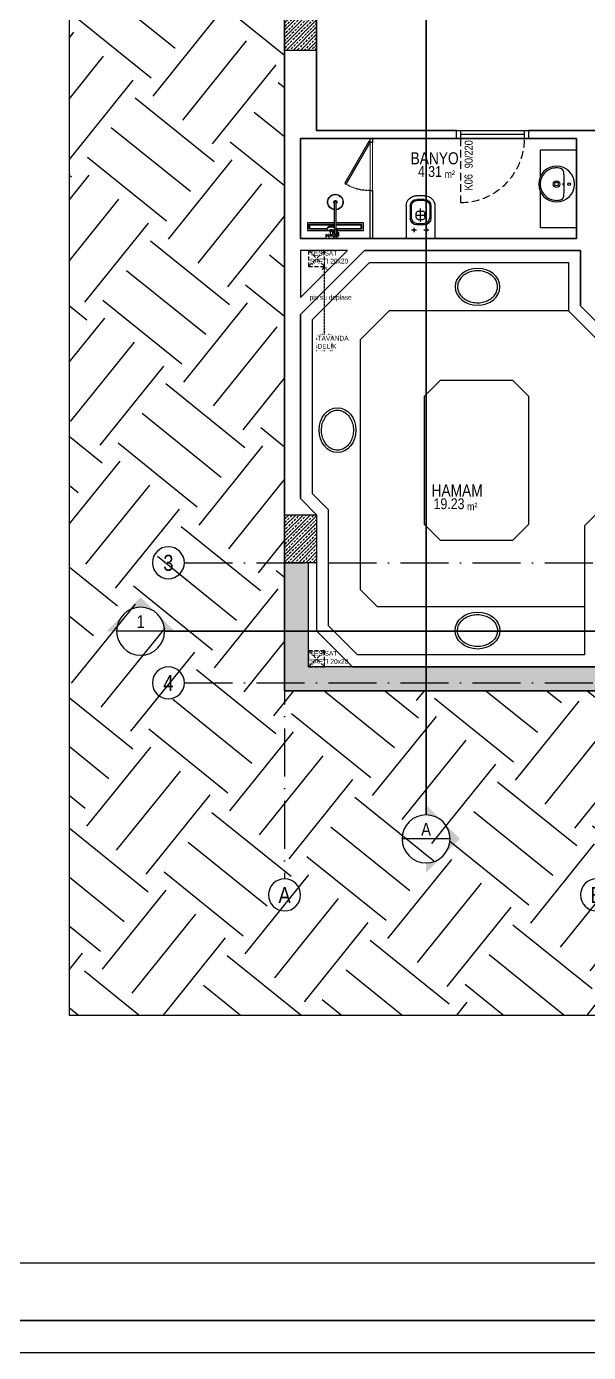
# Model space of a CAD drawing. Header units: millimetres. Extents: x 82776 to 137242, y 11666 to 27998.
# Drawn here: x 94552 to 95255, y 24998 to 26654 of the extents above; entities that cross this region are included whole.
import ezdxf
from ezdxf.enums import TextEntityAlignment as Align

# ---------------------------------------------------------------- set-up
doc = ezdxf.new("R2010")
doc.units = ezdxf.units.MM
for name, pattern in [('( Hidden )', [0.375, 0.25, -0.125]), ('ACAD_ISO07W100', [3, 0, -3]), ('ACAD_ISO10W100', [18, 12, -3, 0, -3]), ('DASHED', [15, 10, -5]), ('GC5102G0200$0$HIDDEN', [9.525, 6.35, -3.175])]:
    doc.linetypes.add(name, pattern=pattern)
doc.layers.add('0_IFC_Area', color=100, linetype='Continuous', plot=False)
for name, color, linetype in [('0_IFC_Door_Text', 11, 'Continuous'), ('0_IFC_Grid', 14, 'ACAD_ISO10W100'), ('0_IFC_Grid_Text_100', 14, 'Continuous'), ('0_IFC_Hatch', 250, 'Continuous'), ('0_IFC_Hatch_Structure', 251, 'Continuous'), ('0_IFC_Legend_Viewport', 7, 'Continuous'), ('0_IFC_Notation_Section_50', 10, 'Continuous'), ('0_IFC_Room_Text(No)_50', 12, 'Continuous'), ('0_IFC_Text_Explanation_100', 231, 'Continuous'), ('0_IFC_Text_Explanation_50', 231, 'Continuous'), ('1_IFC_Concrete_Section', 50, 'Continuous'), ('1_IFC_Door', 83, 'Continuous'), ('2_IFC_Wall', 130, 'Continuous'), ('5_IFC_Mechanical_Shaft', 132, 'Continuous'), ('5_IFC_Mechanical_Shaft_Above', 235, 'Continuous'), ('6_IFC_Furniture', 35, 'Continuous'), ('6_IFC_Furniture_WC', 64, 'Continuous'), ('6_IFC_Furniture_Wetspace', 64, 'Continuous')]:
    doc.layers.add(name, color=color, linetype=linetype)
doc.styles.add('IFC_TEXT', font='ARIALN.TTF')
pattern_1 = [(225, (-105891.8525, -41506.1965), (4.49012806, -4.49012806), []), (225, (-105896.3426, -41506.1965), (4.49012806, -4.49012806), [3.175, -1.5875])]

# ---------------------------------------------------------------- blocks, each defined once
blk = doc.blocks.new('*U1597')
blk.add_lwpolyline([(-4069.2, 0), (-1182.8, 0), (-1182.8, 71.5), (-4069.2, 71.5)], close=True)
at = {"layer": '0_IFC_Legend_Viewport', "transparency": 33554687}
blk.add_lwpolyline([(-4069.2, 2920), (0, 2920), (0, 0), (-4069.2, 0)], close=True, dxfattribs=at)
at = {"style": 'IFC_TEXT'}
for tag, p in [('PAFTA', (-2861.6, 17.9)), ('KOT', (-1159.1, 18)), ('OLCEK', (-110.4, 17.9))]:
    blk.add_attdef(tag, p, '', height=35, dxfattribs=at)
blk = doc.blocks.new('A NK ST')
at = {"layer": '0_IFC_Hatch_Structure', "transparency": 33554687}
h = blk.add_hatch(dxfattribs=at)
h.set_pattern_fill('ANSI33', color=256, angle=180)
h.set_pattern_definition(pattern_1)
h.paths.add_polyline_path([(0, 0), (40, 0), (40, -60), (0, -60)])
h = blk.add_hatch(dxfattribs=at)
h.set_pattern_fill('ANSI33', color=256, angle=180)
h.set_pattern_definition(pattern_1)
h.paths.add_polyline_path([(0, -640), (40, -640), (40, -700), (0, -700)])
at = {"layer": '1_IFC_Concrete_Section'}
for points in [[(0, 0), (40, 0), (40, -60), (0, -60)], [(0, -640), (40, -640), (40, -700), (0, -700)]]:
    blk.add_lwpolyline(points, close=True, dxfattribs=at)
blk = doc.blocks.new('A B1 ST')
at = {"layer": '0_IFC_Hatch_Structure', "transparency": 33554687}
h = blk.add_hatch(dxfattribs=at)
h.set_pattern_fill('ANSI33', color=256, angle=180)
h.set_pattern_definition([(225, (-95132.064, -27462.745), (4.49012806, -4.49012806), []), (225, (-95136.554, -27462.745), (4.49012806, -4.49012806), [3.175, -1.5875])])
h.paths.add_polyline_path([(0, -860), (1734.8, -860), (1734.8, -830), (30, -830), (30, -700), (0, -700)])
at = {"layer": '1_IFC_Concrete_Section'}
blk.add_lwpolyline([(0, -860), (1734.8, -860), (1734.8, -830), (30, -830), (30, -700), (0, -700)], close=True, dxfattribs=at)
blk.add_blockref('A NK ST', (0, 0))
blk = doc.blocks.new('A$C6efea695')
at = {"layer": '6_IFC_Furniture_WC'}
blk.add_ellipse((9.6, 21), major_axis=(-28, 0), ratio=0.821437, dxfattribs=at)
blk.add_open_spline([(-15.4, 21), (-15.4, 19.7), (-15.3, 18.4), (-14.5, 15.3), (-13.7, 13.5), (-11.5, 10.1), (-10.1, 8.5), (-6.7, 5.7), (-4.7, 4.5), (-0.5, 2.6), (1.9, 1.9), (6.7, 1), (9.2, 0.9), (14.1, 1.2), (16.5, 1.7), (21.1, 3.2), (23.2, 4.2), (27, 6.6), (28.7, 8), (31.5, 11.2), (32.5, 12.9), (34, 16.5), (34.4, 18.4), (34.6, 22.1), (34.4, 24), (33.2, 27.6), (32.3, 29.4), (29.9, 32.7), (28.4, 34.3), (24.9, 36.9), (22.8, 38), (18.4, 39.8), (16.1, 40.4), (11.2, 41.1), (8.7, 41.1), (3.8, 40.6), (1.4, 40), (-3.1, 38.4), (-5.1, 37.3), (-8.8, 34.7), (-10.4, 33.2), (-12.9, 30), (-13.9, 28.2), (-15.1, 24.6), (-15.4, 22.8), (-15.4, 21)], degree=3, knots=[0, 0, 0, 0, 0.202663, 0.202663, 0.492625, 0.492625, 0.782587, 0.782587, 1.072548, 1.072548, 1.36251, 1.36251, 1.652472, 1.652472, 1.942433, 1.942433, 2.232395, 2.232395, 2.522357, 2.522357, 2.812318, 2.812318, 3.10228, 3.10228, 3.392242, 3.392242, 3.682203, 3.682203, 3.972165, 3.972165, 4.262127, 4.262127, 4.552088, 4.552088, 4.84205, 4.84205, 5.132012, 5.132012, 5.421973, 5.421973, 5.711935, 5.711935, 6.001897, 6.001897, 6.283185, 6.283185, 6.283185, 6.283185], dxfattribs=at)
blk = doc.blocks.new('*U92')
blk.add_wipeout([(-42.8, 0), (-42.8, -45), (54.7, -45), (54.7, 0)]).dxf.layer = '6_IFC_Furniture_WC'
at = {"layer": '6_IFC_Furniture_WC'}
blk.add_lwpolyline([(-42.8, 0), (54.7, 0), (54.7, -45), (-42.8, -45)], close=True, dxfattribs=at)
blk.add_wipeout([(22.4, -24.9), (21.9, -29.3), (20.6, -33.5), (18.6, -37.4), (15.8, -40.8), (12.4, -43.6), (8.5, -45.6), (4.3, -46.9), (-0.1, -47.4), (-4.4, -46.9), (-8.6, -45.7), (-12.5, -43.6), (-15.9, -40.8), (-18.7, -37.4), (-20.8, -33.5), (-22, -29.3), (-22.5, -24.9), (-22, -20.6), (-20.8, -16.4), (-18.7, -12.5), (-15.9, -9.1), (-12.5, -6.3), (-8.6, -4.2), (-4.4, -3), (-0.1, -2.5), (4.3, -3), (8.5, -4.2), (12.4, -6.3), (15.8, -9.1), (18.6, -12.5), (20.6, -16.4), (21.9, -20.6)])
at = {"layer": '6_IFC_Furniture_WC', "transparency": 33554687}
for centre, radius in [((0, -9.1), 1.75), ((0, -25), 4.09), ((0, -25), 2.25)]:
    blk.add_circle(centre, radius, dxfattribs=at)
for centre, radius, start, end in [((-0.1, -24.9), 22.4, 270.1581, 269.7844), ((-13.5, -23.1), 7.33, 90.3663, 118.8117), ((2, -572.4), 556.9, 90.2048, 91.5951), ((-2, -572.4), 556.9, 88.4049, 89.7952), ((13.5, -23.1), 7.33, 61.1883, 89.6337), ((0, -25), 20.3, 169.739, 180.2052), ((0.1, -25), 20.4, 180.1324, 197.4867), ((-11.4, -22.6), 8.67, 154.5114, 172.0909), ((-0.1, -25.1), 20.2, 197.4163, 229.8264), ((-14.2, -21.7), 5.74, 118.7614, 150.625), ((0.1, -25.1), 20.2, 310.1736, 342.5837), ((14.2, -21.7), 5.74, 29.375, 61.2386), ((11.4, -22.6), 8.67, 7.9091, 25.4886), ((-0.1, -25), 20.4, 342.5133, 359.8676), ((0, -25), 20.3, 359.7948, 10.261), ((0, -25), 20.3, 229.7464, 252.6938), ((0, -25.1), 20.3, 252.6529, 269.9724), ((0, -25.1), 20.3, 270.0276, 287.3471), ((0, -25), 20.3, 287.3062, 310.2536)]:
    blk.add_arc(centre, radius, start, end, dxfattribs=at)
blk.add_ellipse((0, -16.4), major_axis=(-1.19, 0), ratio=0.133501, dxfattribs=at)
blk = doc.blocks.new('IFC_KLOZET')
blk.add_wipeout([(-18, 0), (18, 0), (18, -40.4), (18, -40.4), (18, -41.3), (17.9, -41.8), (17.6, -43.5), (16.5, -46.3), (15.2, -48.4), (14.5, -49.2), (14.2, -49.5), (12.9, -50.6), (12.2, -51.2), (11.5, -51.6), (10, -52.3), (8.7, -52.8), (7.6, -53.1), (6.8, -53.2), (6.2, -53.3), (5.3, -53.3), (-5, -53.4), (-6.5, -53.3), (-7.8, -53), (-9.5, -52.5), (-10, -52.3), (-11, -51.9), (-12, -51.3), (-13.4, -50.2), (-13.7, -50), (-14.2, -49.5), (-15.1, -48.5), (-16, -47.2), (-17, -45), (-17.5, -43.7), (-17.8, -42.5), (-17.9, -41.3), (-18, -40.4)]).dxf.layer = '6_IFC_Furniture_WC'
at = {"layer": '6_IFC_Furniture_WC'}
for p, q in [((-18, -40.4), (-18, 0)), ((18, -40.4), (18, 0)), ((-5, -10.4), (-11.4, -10.4)), ((-7.8, -7.8), (-7.8, -13.5)), ((10.5, -10.4), (4.1, -10.4)), ((7.8, -7.8), (7.8, -13.5)), ((-13, -40.4), (-13, -25.4)), ((-11.6, -40.4), (-11.6, -26.8)), ((5.5, -28.9), (-6.1, -28.9)), ((-5.4, -26.5), (-5.4, -31.3)), ((4.5, -16.9), (-4.5, -16.9)), ((3.3, -18.5), (-3.3, -18.5)), ((2.4, -23.5), (-2.4, -23.5)), ((0, -20.9), (0, -37.3)), ((5.4, -26.5), (5.4, -31.3)), ((11.6, -40.4), (11.6, -26.8)), ((13, -40.4), (13, -25.4)), ((4.5, -47.5), (-4.5, -47.5)), ((4.5, -48.9), (-4.5, -48.9)), ((-2.4, -34.3), (2.4, -34.3)), ((5, -53.4), (-5, -53.4))]:
    blk.add_line(p, q, dxfattribs=at)
blk.add_lwpolyline([(18, 0), (-18, 0)], dxfattribs=at)
for centre in [(-7.8, -10.4), (7.8, -10.4)]:
    blk.add_circle(centre, 0.75, dxfattribs=at)
for centre, radius, start, end in [((-7.8, -10.4), 0.75, 90, 270), ((-7.8, -10.4), 0.75, 270, 90), ((7.8, -10.4), 0.75, 90, 270), ((7.8, -10.4), 0.75, 270, 90), ((-4.5, -25.4), 8.5, 90, 180), ((-3.3, -26.8), 8.3, 90, 180), ((-2.4, -26.5), 3, 90, 180), ((-2.4, -31.3), 3, 180, 270), ((2.4, -26.5), 3, 0, 90), ((2.4, -31.3), 3, 270, 0), ((3.3, -26.8), 8.3, 0, 90), ((4.5, -25.4), 8.5, 0, 90), ((-5, -40.4), 13, 180, 270), ((-4.5, -40.4), 8.5, 180, 270), ((-4.5, -40.4), 7.1, 180, 270), ((4.5, -40.4), 8.5, 270, 0), ((4.5, -40.4), 7.1, 270, 0), ((5, -40.4), 13, 270, 0)]:
    blk.add_arc(centre, radius, start, end, dxfattribs=at)
blk = doc.blocks.new('IFC_LINEER SUZGEC')
blk.add_wipeout([(-9.5, 35), (-9.5, -35), (0, -35), (0, 35)]).dxf.layer = '6_IFC_Furniture'
at = {"layer": '6_IFC_Furniture_WC'}
for p, q in [((-7.5, -32.5), (-7.5, 32.5)), ((-7, 32.9), (-2.5, 32.9)), ((-6.9, -31.9), (-6.9, 31.8)), ((-6.4, 32.3), (-3.2, 32.3)), ((-2.7, 31.8), (-2.7, -31.9)), ((-2, 32.5), (-2, -32.5)), ((-2.5, -33), (-7, -33)), ((-3.2, -32.3), (-6.4, -32.3))]:
    blk.add_line(p, q, dxfattribs=at)
blk.add_lwpolyline([(-9.5, -35), (-9.5, 35), (0, 35), (0, -35)], close=True, dxfattribs=at)
for centre, start, end in [((-7, 32.4), 90, 180), ((-6.4, 31.8), 90, 180), ((-3.2, 31.8), 0, 90), ((-2.5, 32.4), 0, 90), ((-7, -32.5), 180, 270), ((-6.4, -31.8), 180, 270), ((-3.2, -31.8), 270, 0), ((-2.5, -32.5), 270, 0)]:
    blk.add_arc(centre, 0.5, start, end, dxfattribs=at)
blk = doc.blocks.new('A$C0D101AED')
blk.add_wipeout([(0, 0), (0, 39), (43, 39), (45, 37), (47, 35), (48, 33), (50, 31), (50, 31), (50, 31), (50, 29), (50, 28), (49, 28), (46, 28), (44, 28), (42, 29), (40, 30), (38, 31), (36, 31), (33, 31), (32, 30), (30, 30), (29, 28), (27, 27), (26, 25), (25, 23), (25, 21), (24, 19), (25, 18), (25, 16), (26, 15), (26, 13), (26, 13), (28, 11), (28, 11), (30, 10), (31, 9), (32, 9), (35, 8), (37, 8), (39, 8), (40, 9), (40, 9), (42, 10), (43, 11), (45, 11), (48, 11), (49, 11), (50, 11), (50, 11), (50, 10), (50, 9), (50, 8), (50, 8), (49, 7), (43, 0), (43, 0), (42, 0)]).dxf.layer = '6_IFC_Furniture_WC'
blk.add_wipeout([(0, 99), (0, 140), (35, 140), (35, 164), (75, 164), (75, 140), (112, 140), (112, 130), (359, 130), (361, 145), (366, 157), (370, 166), (378, 178), (384, 186), (395, 196), (403, 202), (415, 208), (422, 211), (431, 214), (431, 214), (442, 216), (452, 217), (463, 217), (473, 215), (482, 213), (488, 212), (494, 209), (502, 205), (508, 202), (516, 196), (521, 191), (525, 188), (529, 183), (533, 179), (537, 173), (541, 167), (543, 162), (547, 153), (550, 145), (551, 138), (552, 131), (553, 122), (553, 116), (552, 107), (550, 95), (547, 86), (544, 78), (539, 69), (533, 61), (528, 54), (522, 48), (515, 42), (507, 36), (497, 31), (489, 28), (478, 25), (467, 23), (455, 22), (444, 23), (436, 24), (430, 25), (420, 29), (416, 30), (410, 33), (403, 37), (398, 40), (392, 46), (387, 50), (381, 57), (376, 63), (372, 69), (369, 74), (365, 84), (362, 92), (359, 105), (359, 109), (146, 109), (147, 107), (150, 101), (152, 94), (153, 92), (154, 88), (156, 82), (156, 77), (156, 69), (156, 61), (155, 56), (153, 50), (152, 46), (150, 40), (149, 37), (147, 33), (145, 29), (143, 26), (141, 25), (139, 23), (135, 20), (132, 19), (130, 18), (129, 18), (127, 17), (125, 16), (123, 16), (121, 15), (117, 15), (112, 16), (109, 19), (105, 23), (101, 28), (98, 34), (98, 36), (96, 40), (96, 42), (94, 45), (92, 49), (91, 50), (89, 53), (87, 55), (84, 56), (81, 57), (81, 57), (75, 57), (75, 54), (63, 54), (63, 57), (61, 57), (58, 57), (56, 57), (54, 58), (53, 58), (52, 58), (49, 59), (47, 59), (47, 54), (35, 54), (35, 99)]).dxf.layer = '6_IFC_Furniture_WC'
at = {"layer": '6_IFC_Furniture_WC', "linetype": 'Continuous'}
for p, q in [((0, 99), (0, 140)), ((0, 140), (35, 140)), ((0, 99), (35, 99)), ((0, 0), (0, 39)), ((43, 39), (0, 39)), ((5, 99), (5, 140)), ((20, 140), (20, 99)), ((42, 129), (20, 129)), ((42, 109), (20, 109)), ((35, 129), (35, 164)), ((35, 164), (75, 164)), ((35, 54), (35, 109)), ((47, 54), (35, 54)), ((50, 31), (43, 39)), ((43, 28), (44, 28)), ((43, 28), (43, 28)), ((43, 11), (43, 11)), ((43, 0), (50, 8)), ((47, 78), (44, 73)), ((44, 66), (47, 61)), ((44, 28), (44, 28)), ((44, 28), (49, 28)), ((44, 11), (49, 11)), ((47, 54), (47, 60)), ((50, 31), (50, 29)), ((50, 10), (50, 8)), ((54, 81), (53, 81)), ((53, 58), (54, 58)), ((55, 130), (455, 130)), ((55, 109), (455, 109)), ((63, 57), (63, 54)), ((75, 54), (63, 54)), ((75, 130), (75, 164)), ((85, 140), (75, 140)), ((75, 82), (75, 109)), ((85, 99), (75, 99)), ((75, 54), (75, 57)), ((81, 82), (81, 82)), ((85, 140), (85, 130)), ((87, 137), (85, 137)), ((85, 109), (85, 99)), ((87, 102), (85, 102)), ((86, 55), (86, 55)), ((86, 55), (87, 55)), ((87, 130), (87, 140)), ((112, 140), (87, 140)), ((87, 99), (87, 109)), ((97, 99), (87, 99)), ((88, 85), (87, 85)), ((87, 85), (87, 85)), ((87, 55), (87, 55)), ((87, 55), (87, 54)), ((87, 54), (87, 54)), ((87, 54), (87, 54)), ((87, 54), (87, 54)), ((87, 54), (87, 54)), ((87, 54), (87, 54)), ((87, 54), (88, 54)), ((89, 86), (88, 86)), ((88, 86), (88, 86)), ((88, 86), (88, 86)), ((88, 86), (88, 86)), ((88, 86), (88, 85)), ((88, 85), (88, 85)), ((88, 85), (88, 85)), ((88, 85), (88, 85)), ((88, 85), (88, 85)), ((88, 54), (88, 54)), ((88, 54), (88, 54)), ((88, 54), (88, 54)), ((88, 54), (88, 54)), ((88, 54), (88, 53)), ((88, 53), (88, 53)), ((88, 53), (88, 53)), ((88, 53), (88, 53)), ((88, 53), (88, 53)), ((90, 87), (89, 87)), ((89, 87), (89, 87)), ((89, 87), (89, 87)), ((89, 87), (89, 87)), ((89, 87), (89, 86)), ((89, 86), (89, 86)), ((89, 86), (89, 86)), ((89, 86), (89, 86)), ((89, 86), (89, 86)), ((88, 53), (89, 53)), ((89, 53), (89, 53)), ((89, 53), (89, 53)), ((89, 53), (89, 53)), ((89, 53), (89, 53)), ((89, 53), (89, 53)), ((89, 53), (89, 52)), ((89, 52), (89, 52)), ((89, 52), (90, 52)), ((89, 52), (89, 52)), ((91, 88), (90, 88)), ((90, 88), (90, 88)), ((90, 88), (90, 88)), ((90, 88), (90, 88)), ((90, 88), (90, 88)), ((90, 88), (90, 88)), ((90, 88), (90, 87)), ((90, 87), (90, 87)), ((90, 87), (90, 87)), ((90, 87), (90, 87)), ((90, 52), (90, 52)), ((90, 52), (90, 52)), ((90, 52), (90, 52)), ((90, 52), (90, 52)), ((90, 52), (90, 51)), ((90, 51), (90, 51)), ((90, 51), (90, 51)), ((90, 51), (90, 51)), ((90, 51), (90, 51)), ((90, 51), (90, 51)), ((90, 51), (91, 51)), ((92, 90), (91, 89)), ((91, 89), (91, 89)), ((91, 89), (91, 89)), ((91, 89), (91, 89)), ((91, 89), (91, 89)), ((91, 89), (91, 89)), ((91, 89), (91, 88)), ((91, 88), (91, 88)), ((91, 88), (91, 88)), ((91, 51), (91, 51)), ((91, 51), (91, 51)), ((91, 51), (91, 50)), ((91, 50), (91, 50)), ((91, 50), (91, 50)), ((91, 50), (91, 50)), ((91, 50), (91, 50)), ((91, 50), (91, 50)), ((91, 50), (92, 49)), ((93, 91), (92, 91)), ((92, 91), (92, 91)), ((92, 91), (92, 90)), ((92, 90), (92, 90)), ((92, 90), (92, 90)), ((92, 90), (92, 90)), ((92, 90), (92, 90)), ((92, 90), (92, 90)), ((92, 49), (92, 49)), ((92, 49), (92, 49)), ((92, 49), (92, 49)), ((92, 49), (92, 49)), ((92, 49), (92, 49)), ((92, 49), (92, 49)), ((92, 49), (92, 48)), ((92, 48), (92, 48)), ((92, 48), (93, 48)), ((94, 93), (93, 92)), ((93, 92), (93, 92)), ((93, 92), (93, 92)), ((93, 92), (93, 92)), ((93, 92), (93, 92)), ((93, 92), (93, 91)), ((93, 91), (93, 91)), ((93, 91), (93, 91)), ((93, 91), (93, 91)), ((93, 48), (93, 48)), ((93, 48), (93, 48)), ((93, 48), (93, 48)), ((93, 48), (93, 47)), ((93, 47), (93, 47)), ((93, 47), (93, 47)), ((93, 47), (93, 47)), ((93, 47), (93, 47)), ((93, 47), (94, 47)), ((95, 94), (94, 94)), ((94, 94), (94, 94)), ((94, 94), (94, 94)), ((94, 94), (94, 93)), ((94, 93), (94, 93)), ((94, 93), (94, 93)), ((94, 93), (94, 93)), ((94, 93), (94, 93)), ((94, 93), (94, 93)), ((94, 47), (94, 46)), ((94, 46), (94, 46)), ((94, 46), (94, 46)), ((94, 46), (94, 46)), ((94, 46), (94, 46)), ((94, 46), (94, 45)), ((94, 45), (94, 45)), ((94, 45), (94, 45)), ((94, 45), (94, 45)), ((94, 45), (95, 45)), ((96, 96), (95, 96)), ((95, 96), (95, 96)), ((95, 96), (95, 96)), ((95, 96), (95, 96)), ((95, 96), (95, 95)), ((95, 95), (95, 95)), ((95, 95), (95, 95)), ((95, 95), (95, 95)), ((95, 95), (95, 95)), ((95, 95), (95, 94)), ((95, 45), (95, 45)), ((95, 45), (95, 44)), ((95, 44), (95, 44)), ((95, 44), (95, 44)), ((95, 44), (95, 44)), ((95, 44), (95, 44)), ((95, 44), (95, 43)), ((95, 43), (95, 43)), ((95, 43), (95, 43)), ((95, 43), (95, 43)), ((95, 43), (95, 43)), ((95, 43), (96, 43)), ((98, 105), (96, 98)), ((96, 98), (96, 98)), ((96, 98), (96, 97)), ((96, 97), (96, 97)), ((96, 97), (96, 97)), ((96, 97), (96, 97)), ((96, 97), (96, 97)), ((96, 97), (96, 96)), ((96, 96), (96, 96)), ((96, 96), (96, 96)), ((96, 43), (96, 43)), ((96, 43), (96, 42)), ((96, 42), (96, 42)), ((96, 42), (96, 42)), ((96, 42), (96, 42)), ((96, 42), (96, 42)), ((96, 42), (96, 42)), ((96, 42), (96, 42)), ((96, 42), (96, 42)), ((96, 42), (96, 41)), ((96, 41), (96, 40)), ((96, 41), (96, 41)), ((101, 109), (98, 105)), ((112, 140), (112, 130)), ((116, 109), (116, 130)), ((134, 20), (124, 16)), ((134, 20), (135, 20)), ((142, 26), (145, 31)), ((145, 108), (145, 109)), ((148, 103), (145, 108)), ((149, 37), (147, 32)), ((150, 96), (148, 103)), ((151, 96), (149, 102)), ((151, 43), (149, 37)), ((152, 89), (150, 96)), ((153, 90), (151, 96)), ((153, 49), (151, 43)), ((153, 92), (152, 94)), ((152, 46), (153, 47)), ((153, 92), (153, 92)), ((153, 92), (153, 92)), ((153, 92), (153, 92)), ((153, 92), (153, 92)), ((153, 91), (153, 92)), ((153, 91), (153, 92)), ((153, 92), (153, 92)), ((153, 92), (153, 92)), ((153, 92), (153, 92)), ((153, 92), (153, 92)), ((153, 90), (153, 91)), ((153, 91), (153, 91)), ((153, 91), (153, 91)), ((153, 91), (154, 90)), ((155, 85), (153, 90)), ((154, 83), (153, 90)), ((154, 90), (153, 90)), ((153, 58), (154, 66)), ((154, 56), (153, 49)), ((154, 49), (153, 48)), ((153, 48), (153, 49)), ((154, 49), (153, 49)), ((153, 47), (153, 48)), ((153, 47), (153, 48)), ((153, 48), (153, 48)), ((153, 47), (153, 47)), ((153, 47), (153, 47)), ((153, 47), (153, 47)), ((153, 47), (153, 47)), ((153, 47), (153, 47)), ((153, 47), (153, 47)), ((153, 47), (153, 47)), ((154, 88), (154, 89)), ((154, 89), (154, 89)), ((154, 89), (154, 89)), ((154, 88), (154, 88)), ((155, 77), (154, 83)), ((154, 66), (154, 73)), ((155, 62), (154, 56)), ((154, 51), (154, 51)), ((154, 51), (154, 51)), ((154, 50), (154, 51)), ((154, 50), (154, 50)), ((154, 50), (154, 50)), ((154, 50), (154, 50)), ((155, 82), (155, 85)), ((155, 82), (155, 84)), ((155, 82), (155, 81)), ((155, 81), (155, 82)), ((155, 82), (155, 82)), ((155, 82), (155, 82)), ((155, 81), (155, 81)), ((155, 80), (155, 81)), ((155, 81), (155, 81)), ((155, 81), (155, 81)), ((155, 81), (155, 81)), ((155, 81), (155, 80)), ((155, 81), (155, 81)), ((155, 81), (155, 81)), ((155, 80), (155, 80)), ((155, 80), (155, 80)), ((155, 80), (155, 80)), ((156, 77), (155, 80)), ((155, 80), (155, 80)), ((155, 80), (155, 80)), ((155, 80), (155, 80)), ((156, 80), (155, 80)), ((155, 80), (155, 80)), ((155, 79), (156, 79)), ((156, 78), (155, 78)), ((155, 69), (155, 77)), ((155, 69), (155, 62)), ((155, 69), (156, 69)), ((156, 61), (155, 61)), ((155, 60), (156, 60)), ((155, 59), (155, 59)), ((155, 59), (155, 58)), ((155, 59), (155, 59)), ((155, 58), (155, 59)), ((155, 59), (155, 59)), ((155, 59), (155, 59)), ((156, 59), (155, 59)), ((155, 57), (155, 58)), ((155, 58), (155, 58)), ((155, 58), (155, 58)), ((155, 58), (155, 58)), ((155, 58), (155, 58)), ((155, 58), (155, 58)), ((155, 58), (155, 58)), ((155, 58), (155, 58)), ((155, 57), (155, 57)), ((155, 57), (155, 57)), ((156, 79), (156, 80)), ((156, 80), (155, 80)), ((156, 79), (156, 79)), ((156, 70), (156, 77)), ((156, 70), (156, 70)), ((156, 69), (156, 69)), ((156, 69), (156, 70)), ((156, 70), (156, 70)), ((156, 69), (156, 70)), ((156, 70), (156, 69)), ((156, 69), (156, 69)), ((156, 70), (156, 70)), ((156, 70), (156, 69)), ((156, 70), (156, 70)), ((156, 70), (156, 70)), ((156, 70), (156, 70)), ((156, 70), (156, 70)), ((156, 69), (156, 69)), ((156, 69), (156, 69)), ((156, 69), (156, 69)), ((156, 69), (156, 69)), ((156, 69), (156, 69)), ((156, 69), (156, 69)), ((156, 69), (156, 69)), ((156, 69), (156, 69)), ((156, 60), (156, 60)), ((156, 60), (156, 60)), ((156, 60), (156, 60)), ((156, 59), (155, 59)), ((43, 0), (0, 0))]:
    blk.add_line(p, q, dxfattribs=at)
for points in [[(43, 28), (43, 28), (44, 28), (44, 28)], [(44, 11), (44, 11), (43, 11), (43, 11)], [(81, 82), (79, 82), (77, 82), (75, 82), (74, 82), (72, 82), (70, 82), (69, 82), (67, 82), (66, 82), (65, 82), (63, 82), (62, 82), (61, 82), (60, 82), (59, 82), (58, 82), (57, 82), (56, 82), (55, 81), (54, 81), (53, 81), (51, 80), (50, 80), (49, 79), (47, 77), (46, 75), (45, 73), (44, 71), (44, 69)], [(44, 69), (44, 68), (45, 66), (46, 64), (47, 62), (49, 60), (50, 59), (51, 59), (53, 58), (54, 58), (55, 58), (56, 57), (57, 57), (58, 57), (59, 57), (60, 57), (61, 57), (62, 57), (63, 57), (65, 57), (66, 57), (67, 57), (69, 57), (70, 57), (72, 57), (74, 57), (75, 57), (77, 57), (79, 57), (81, 57)], [(85, 78), (84, 78), (83, 78), (82, 78), (81, 78), (81, 79), (80, 79), (80, 79), (80, 79), (79, 80), (79, 80), (79, 80), (79, 80), (79, 80), (79, 80), (79, 81), (79, 81), (79, 81), (79, 81), (79, 81), (79, 81), (79, 81), (79, 81), (79, 81), (79, 81), (79, 81), (79, 81), (79, 81), (79, 81), (80, 82), (80, 82), (80, 82), (80, 82), (81, 82)], [(81, 57), (81, 57), (80, 57), (80, 57), (80, 57), (79, 58), (79, 58), (79, 58), (79, 58), (79, 58), (79, 58), (79, 58), (79, 58), (79, 58), (79, 58), (79, 58), (79, 58), (79, 58), (79, 58), (79, 59), (79, 59), (79, 59), (79, 59), (79, 59), (79, 59), (80, 60), (80, 60), (80, 60), (81, 60), (81, 61), (82, 61), (83, 61), (84, 61), (85, 61)], [(87, 85), (87, 85), (87, 85), (87, 85), (87, 85), (87, 85), (87, 84), (87, 84), (87, 84), (87, 84), (87, 84), (86, 84), (86, 84), (86, 84), (86, 84), (86, 84), (86, 84), (86, 84), (86, 84), (86, 84), (86, 84), (86, 84), (86, 84), (86, 84), (85, 84), (85, 83), (85, 83), (85, 83), (85, 83), (85, 83), (85, 83), (85, 83), (85, 83), (85, 83), (85, 83), (85, 83), (84, 83), (84, 83), (84, 83), (84, 83), (84, 83), (84, 83), (84, 83), (84, 83), (84, 83), (84, 83), (84, 82), (83, 82), (83, 82), (83, 82), (83, 82), (83, 82), (83, 82), (83, 82), (83, 82), (83, 82), (83, 82), (83, 82), (82, 82), (82, 82), (82, 82), (82, 82), (82, 82), (82, 82), (82, 82), (82, 82), (82, 82), (82, 82), (82, 82), (82, 82), (82, 82), (81, 82), (81, 82), (81, 82), (81, 82), (81, 82), (81, 82), (81, 82), (81, 82), (81, 82), (81, 82), (81, 82), (81, 82), (81, 82), (81, 82), (81, 82)], [(81, 57), (81, 57), (81, 57), (81, 57), (81, 57), (81, 57), (81, 57), (81, 57), (81, 57), (81, 57), (81, 57), (81, 57), (81, 57), (81, 57), (81, 57), (81, 57), (81, 57), (81, 57), (81, 57), (81, 57), (82, 57), (82, 57), (82, 57), (82, 57), (82, 57), (82, 57), (82, 57), (82, 57), (82, 57), (82, 57), (82, 57), (82, 57), (82, 57), (82, 57), (82, 57), (83, 57), (83, 57), (83, 57), (83, 57), (83, 57), (83, 57), (83, 57), (83, 57), (83, 57), (83, 57), (83, 57), (83, 57), (83, 57), (83, 57), (84, 57), (84, 57), (84, 56), (84, 56), (84, 56), (84, 56), (84, 56), (84, 56), (84, 56), (84, 56), (84, 56), (84, 56), (84, 56), (85, 56), (85, 56), (85, 56), (85, 56), (85, 56), (85, 56), (85, 56), (85, 56), (85, 56), (85, 56), (85, 56), (85, 56), (85, 56), (85, 56), (85, 55), (86, 55), (86, 55), (86, 55), (86, 55), (86, 55), (86, 55), (86, 55), (86, 55), (86, 55), (86, 55), (86, 55), (86, 55), (86, 55)], [(107, 69), (107, 70), (107, 70), (107, 70), (107, 70), (107, 70), (107, 70), (107, 70), (107, 70), (107, 70), (107, 70), (107, 70), (107, 70), (107, 70), (107, 70), (107, 70), (107, 70), (106, 70), (106, 71), (106, 71), (106, 71), (106, 71), (106, 71), (106, 71), (106, 71), (105, 71), (105, 72), (105, 72), (105, 72), (104, 72), (104, 72), (104, 72), (103, 73), (103, 73), (102, 73), (101, 73), (101, 74), (100, 74), (99, 74), (99, 75), (98, 75), (97, 75), (95, 75), (94, 76), (93, 76), (92, 76), (91, 77), (89, 77), (88, 77), (87, 77), (86, 77), (85, 78)], [(85, 61), (86, 62), (87, 62), (88, 62), (89, 62), (91, 62), (92, 63), (93, 63), (94, 63), (96, 64), (97, 64), (98, 64), (99, 65), (100, 65), (101, 65), (102, 66), (102, 66), (103, 66), (103, 66), (104, 67), (104, 67), (105, 67), (105, 67), (105, 68), (106, 68), (106, 68), (106, 68), (106, 68), (106, 68), (106, 68), (106, 68), (106, 69), (106, 69), (107, 69), (107, 69), (107, 69), (107, 69), (107, 69), (107, 69), (107, 69), (107, 69), (107, 69), (107, 69), (107, 69), (107, 69), (107, 69), (107, 69), (107, 69), (107, 69), (107, 69)], [(89, 52), (89, 52), (89, 52)], [(91, 89), (91, 89), (91, 89)], [(101, 109), (99, 105), (96, 99)], [(96, 99), (96, 98), (96, 98), (96, 98), (96, 98), (96, 98)], [(99, 96), (98, 97), (97, 98), (96, 99)], [(96, 97), (96, 97), (96, 97)], [(96, 40), (97, 41), (98, 42), (99, 43), (99, 43), (100, 44), (101, 45), (102, 46), (103, 47), (104, 48), (104, 49), (105, 50), (106, 51), (107, 53), (108, 54), (108, 55), (109, 56), (109, 56), (110, 57), (110, 58), (110, 59), (111, 60), (111, 61), (111, 61), (111, 62), (111, 62), (112, 63), (112, 63), (112, 64), (112, 64), (112, 65), (112, 65), (112, 65), (112, 66), (112, 66), (112, 66), (112, 67), (112, 67), (112, 67), (112, 67), (112, 67), (112, 68), (112, 68), (112, 68), (112, 68), (112, 68), (112, 69), (112, 69), (112, 69), (112, 69)], [(96, 41), (98, 34), (101, 28), (105, 23), (109, 19), (112, 16), (117, 15), (121, 15), (124, 16)], [(96, 41), (96, 41), (96, 41), (96, 41), (96, 41)], [(112, 69), (112, 70), (112, 70), (112, 70), (112, 71), (112, 71), (112, 71), (112, 71), (112, 71), (112, 72), (112, 72), (112, 72), (112, 72), (112, 73), (112, 73), (112, 73), (112, 73), (112, 74), (112, 74), (112, 74), (112, 75), (112, 75), (112, 76), (112, 76), (111, 77), (111, 77), (111, 78), (111, 78), (111, 79), (110, 80), (110, 81), (110, 81), (109, 82), (109, 83), (108, 84), (108, 85), (108, 85), (107, 86), (106, 87), (106, 88), (105, 89), (104, 90), (103, 91), (103, 92), (102, 93), (101, 94), (100, 95), (99, 96)], [(124, 16), (125, 16), (129, 19), (133, 23), (136, 28), (139, 34)], [(135, 20), (139, 23), (142, 26)], [(141, 98), (139, 105), (137, 109)], [(147, 32), (144, 28), (141, 25), (138, 22), (137, 21)], [(139, 34), (141, 41), (143, 49), (145, 57), (145, 65), (145, 74), (145, 82), (143, 90), (141, 98)], [(145, 31), (148, 36), (150, 43)], [(149, 102), (147, 107), (146, 109)], [(150, 43), (152, 50), (153, 58)], [(154, 73), (153, 81), (152, 89)], [(153, 91), (153, 91), (153, 92)], [(153, 92), (153, 92), (153, 92), (153, 92)], [(153, 92), (153, 92), (153, 92)], [(154, 90), (153, 91), (153, 91)], [(153, 49), (155, 57), (155, 57)], [(153, 48), (153, 48), (154, 49)], [(153, 47), (153, 48), (153, 48)], [(153, 47), (153, 47), (153, 47), (153, 47)], [(153, 47), (153, 47), (153, 47), (153, 47)], [(154, 89), (154, 89), (154, 89)], [(154, 87), (154, 87), (154, 88)], [(154, 51), (154, 52), (154, 52), (154, 52), (154, 52)], [(155, 81), (155, 81), (155, 82)], [(155, 81), (155, 81), (155, 80)], [(155, 81), (155, 81), (155, 81)], [(155, 81), (155, 81), (155, 81)], [(155, 81), (155, 81), (155, 81)], [(155, 81), (155, 81), (155, 81), (155, 81)], [(155, 80), (155, 80), (155, 80), (155, 81)], [(155, 80), (155, 80), (155, 80), (155, 81)], [(155, 69), (156, 70), (156, 70), (156, 70)], [(155, 59), (156, 66), (156, 69)], [(156, 69), (156, 69), (156, 69), (155, 69)], [(155, 59), (155, 59), (155, 59)], [(155, 58), (155, 58), (155, 58), (155, 59), (155, 59)], [(155, 59), (155, 58), (155, 58)], [(155, 58), (155, 59), (155, 59), (155, 59)], [(155, 59), (155, 59), (155, 59)], [(155, 58), (155, 58), (155, 58)], [(155, 57), (155, 58), (155, 58)], [(155, 58), (155, 58), (155, 58)], [(155, 58), (155, 58), (155, 58)], [(155, 58), (155, 57), (155, 57)], [(156, 80), (156, 80), (156, 80)], [(156, 78), (156, 78), (156, 79), (156, 79)], [(156, 70), (156, 75), (156, 78)], [(156, 70), (156, 70), (156, 70)], [(156, 69), (156, 70), (156, 70)], [(156, 70), (156, 70), (156, 70)], [(156, 70), (156, 70), (156, 70), (156, 70)], [(156, 69), (156, 64), (156, 61)], [(156, 69), (156, 69), (156, 69)], [(156, 69), (156, 69), (156, 69)], [(156, 69), (156, 69), (156, 69)], [(156, 69), (156, 69), (156, 69), (156, 69)], [(156, 69), (156, 69), (156, 69)], [(156, 60), (156, 61), (156, 61), (156, 61)], [(156, 59), (156, 59), (156, 60)]]:
    blk.add_lwpolyline(points, dxfattribs=at)
blk.add_circle((55, 149), 7.5, dxfattribs=at)
for centre, radius, start, end in [((455, 119), 97.5, 186.1823, 173.8177), ((455, 119), 95.1, 90.0011, 173.6582), ((455, 119), 95.1, 270, 90), ((36, 19), 11.4, 49.7945, 310.2055), ((55, 119), 17, 38.5713, 321.4273), ((55, 69), 12.5, 83.7334, 230.2082), ((55, 69), 12.1, 164.3274, 195.6882), ((43, 38), 1, 41.1859, 90), ((43, 1), 1, 270, 318.8141), ((55, 119), 10.5, 90, 270), ((55, 69), 12.1, 104.312, 135.6843), ((55, 69), 12.1, 224.3269, 255.6885), ((49, 29), 1, 270, 0), ((49, 10), 1, 0, 90), ((49, 31), 1, 0, 41.1859), ((49, 8), 1, 318.8141, 360), ((455, 119), 95.1, 186.3418, 270), ((455, 119), 20.9, 90, 149.7902), ((455, 119), 20.9, 210.2098, 269.959), ((455, 119), 17.9, 90, 144.0148), ((455, 119), 17.9, 215.9852, 270), ((455, 119), 15, 90, 135.573), ((455, 119), 15, 224.427, 270), ((455, 119), 20.9, 270, 90), ((455, 119), 17.9, 270, 90), ((455, 119), 15, 270, 90), ((455, 119), 10.5, 270, 90)]:
    blk.add_arc(centre, radius, start, end, dxfattribs=at)
blk = doc.blocks.new('*U136')
blk.add_wipeout([(0, 125), (0, 0), (90, 0), (90, 125)]).dxf.layer = '6_IFC_Furniture_WC'
at = {"layer": '6_IFC_Furniture_WC', "color": 252, "lineweight": 0, "true_color": 0x939598}
blk.add_lwpolyline([(90, 0), (0, 0), (0, 125), (90, 125)], close=True, dxfattribs=at)
at = {"layer": '6_IFC_Furniture_WC'}
for points in [[(90, 65), (90, 125), (87, 125), (87, 65)], [(85.3, 4), (55.3, 56), (57, 57), (87, 5)], [(90, 0), (90, 5), (87, 5), (87, 0)]]:
    blk.add_lwpolyline(points, close=True, dxfattribs=at)
at = {"layer": '6_IFC_Furniture_WC', "color": 252, "lineweight": 0, "true_color": 0x939598}
blk.add_lwpolyline([(87, 65), (87, 5)], dxfattribs=at)
at = {"layer": '6_IFC_Furniture_WC', "linetype": '( Hidden )', "ltscale": 5}
blk.add_arc((84.6, 14), 51.1, 87.3085, 122.6915, dxfattribs=at)
blk = doc.blocks.new('*U341')
at = {"layer": '0_IFC_Hatch_Structure'}
blk.add_lwpolyline([(0, 0), (-90, 0)], dxfattribs=at)
at = {"layer": '1_IFC_Door', "linetype": 'GC5102G0200$0$HIDDEN', "ltscale": 1.5}
blk.add_lwpolyline([(-5, 0), (-5, 80)], dxfattribs=at)
at = {"layer": '1_IFC_Door'}
for points in [[(-85, 0), (-85, -10), (-90, -10), (-90, 0), (-85, 0)], [(-85, -5), (-5, -5), (-5, 0), (-85, 0)]]:
    blk.add_lwpolyline(points, dxfattribs=at)
blk.add_lwpolyline([(-5, -10), (-5, 0), (0, 0), (0, -10)], close=True, dxfattribs=at)
at = {"layer": '1_IFC_Door', "linetype": 'GC5102G0200$0$HIDDEN', "ltscale": 1.5}
blk.add_arc((-5, 0), 80, 90, 180, dxfattribs=at)
blk = doc.blocks.new('A B1 PLAN')
at = {"layer": '2_IFC_Wall'}
blk.add_lwpolyline([(78.8, 555), (20, 555), (20, 496.2)], close=True, dxfattribs=at)
blk.add_lwpolyline([(40, 165), (40, 80), (85, 35)], dxfattribs=at)
at = {"layer": '6_IFC_Furniture_Wetspace'}
for points in [[(435, 271.2), (375, 211.2), (375, 50), (91.2, 50), (55, 86.2), (55, 231.2), (35, 251.2), (35, 468.8), (106.2, 540), (355, 540), (355, 479.8), (435, 399.8)], [(375, 110), (116.1, 110), (95, 131.1), (95, 443.9), (131.1, 480), (355, 480)]]:
    blk.add_lwpolyline(points, dxfattribs=at)
blk.add_lwpolyline([(285, 192.9), (195, 192.9), (175, 212.9), (175, 372.9), (195, 392.9), (285, 392.9), (305, 372.9), (305, 212.9)], close=True, dxfattribs=at)
at = {"transparency": 33554687, "rotation": 180}
blk.add_blockref('*U341', (215, 695), dxfattribs=at)
at = {"xscale": -1, "rotation": 180}
for name, p in [('*U136', (20, 695)), ('IFC_KLOZET', (170, 570))]:
    blk.add_blockref(name, p, dxfattribs=at)
at = {"rotation": 270}
blk.add_blockref('*U92', (365, 637.9), dxfattribs=at)
at = {"layer": '0_IFC_Text_Explanation_100', "xscale": -1, "rotation": 180}
blk.add_blockref('A$C6efea695', (231.7, 530.7, 3462.4), dxfattribs=at)
at = {"layer": '0_IFC_Text_Explanation_100', "rotation": 90}
blk.add_blockref('A$C6efea695', (87.1, 321, 3462.4), dxfattribs=at)
at = {"layer": '0_IFC_Text_Explanation_100'}
blk.add_blockref('A$C6efea695', (231.6, 59.2, 3462.4), dxfattribs=at)
at = {"layer": '2_IFC_Wall'}
for points in [[(40, 225), (20, 245), (20, 475), (100, 555), (370, 555), (370, 486), (435, 421)], [(1020, 705), (305, 705), (305, 695), (365, 695), (365, 570), (20, 570), (20, 695), (215, 695), (215, 705), (40, 705), (40, 865)], [(0, 1815), (0, 225)]]:
    blk.add_lwpolyline(points, dxfattribs=at)
at = {"xscale": -1, "rotation": 270}
blk.add_blockref('IFC_LINEER SUZGEC', (63.5, 589.5), dxfattribs=at)
at = {"lineweight": 0, "xscale": -0.1000000000000001, "yscale": 0.1000000000000001, "zscale": 0.1000000000000001, "rotation": 270}
blk.add_blockref('A$C0D101AED', (51.6, 570), dxfattribs=at)
blk = doc.blocks.new('*U1783')
at = {"layer": '0_IFC_Room_Text(No)_50'}
h = blk.add_hatch(color=256, dxfattribs=at)
h.paths.add_polyline_path([(0, 1061), (-530, 530, -0.414214), (530, 530)])
h.paths.add_polyline_path([(530, 530, -0.198912), (750, 0), (1061, 0)])
h.paths.add_polyline_path([(-530, 530), (-1061, 0), (-750, 0, -0.198912)])
at = {"layer": '0_IFC_Room_Text(No)_50', "linetype": 'Continuous'}
blk.add_line((-750, 0), (750, 0), dxfattribs=at)
blk.add_circle((0, 0), 750, dxfattribs=at)
at = {"layer": '0_IFC_Room_Text(No)_50', "style": 'IFC_TEXT'}
blk.add_attdef('NO', text='', height=400, dxfattribs=at).set_placement((0, 100), align=Align.CENTER)
for p in [(0, -100), (0, -374)]:
    blk.add_attdef('SHEET', text='', height=200, dxfattribs=at).set_placement(p, align=Align.TOP_CENTER)
blk = doc.blocks.new('*U478')
at = {"layer": '0_IFC_Room_Text(No)_50'}
h = blk.add_hatch(color=256, dxfattribs=at)
h.paths.add_polyline_path([(-1061, 0), (-530, -530, -0.414214), (-530, 530)])
h.paths.add_polyline_path([(-530, 530, -0.198912), (0, 750), (0, 1061)])
h.paths.add_polyline_path([(-530, -530), (0, -1061), (0, -750, -0.198912)])
at = {"layer": '0_IFC_Room_Text(No)_50', "linetype": 'Continuous'}
blk.add_line((-750, 0), (750, 0), dxfattribs=at)
blk.add_circle((0, 0), 750, dxfattribs=at)
at = {"layer": '0_IFC_Room_Text(No)_50', "style": 'IFC_TEXT'}
blk.add_attdef('NO', text='', height=400, dxfattribs=at).set_placement((0, 100), align=Align.CENTER)
for p in [(0, -100), (0, -374)]:
    blk.add_attdef('SHEET', text='', height=200, dxfattribs=at).set_placement(p, align=Align.TOP_CENTER)
blk = doc.blocks.new('A_B1_KESIT YERLERI')
at = {"layer": '0_IFC_Notation_Section_50', "linetype": 'DASHED', "ltscale": 3, "const_width": 2}
for points in [[(25, -229.4), (25, 1835.6)], [(-301.9, 0), (1973.1, 0)]]:
    blk.add_lwpolyline(points, dxfattribs=at)
ref = blk.add_blockref('*U1783', (-331.9, 0), dxfattribs=dict(xscale=-0.0400000000259542, yscale=0.0400000000259542, zscale=0.0400000000259542))
ref.add_attrib('NO', '1', dxfattribs={"layer": '0_IFC_Room_Text(No)_50', "height": 16, "style": 'IFC_TEXT'}).set_placement((-331.9, 4), align=Align.CENTER)
ref = blk.add_blockref('*U478', (25, -259.4), dxfattribs=dict(xscale=-0.0400000000259542, yscale=0.0400000000259542, zscale=0.0400000000259542))
ref.add_attrib('NO', 'A', dxfattribs={"layer": '0_IFC_Room_Text(No)_50', "height": 16, "style": 'IFC_TEXT'}).set_placement((25, -255.4), align=Align.CENTER)
blk = doc.blocks.new('A B1 SAFTLAR')
at = {"layer": '5_IFC_Mechanical_Shaft', "linetype": '( Hidden )', "ltscale": 20, "transparency": 33554687}
for points in [[(0, -20), (20, -20), (20, 0), (0, 0)], [(0, -520), (20, -520), (20, -500), (0, -500)]]:
    blk.add_lwpolyline(points, close=True, dxfattribs=at)
for points in [[(0, -20), (20, 0)], [(0, 0), (20, -20)], [(0, -520), (20, -500)], [(0, -500), (20, -520)]]:
    blk.add_lwpolyline(points, dxfattribs=at)
at = {"layer": '5_IFC_Mechanical_Shaft_Above', "linetype": '( Hidden )', "ltscale": 5}
for points in [[(17.1, -23.9), (20, -20), (22.9, -23.9)], [(20, -105), (20, -20)]]:
    blk.add_lwpolyline(points, dxfattribs=at)
at = {"layer": '5_IFC_Mechanical_Shaft_Above', "linetype": 'ACAD_ISO07W100', "ltscale": 0.5}
blk.add_lwpolyline([(10, -125), (30, -125), (30, -105), (10, -105)], close=True, dxfattribs=at)
at = {"layer": '0_IFC_Text_Explanation_50', "char_height": 6, "attachment_point": 1, "style": 'IFC_TEXT'}
for insert in [(1.6, -0.4), (1.6, -500.4)]:
    blk.add_mtext_dynamic_manual_height_columns('\\pxql;TESİSAT\\PŞAFTI 20x20', width=93.331, gutter_width=12.5, heights=[0], dxfattribs=dict(at, insert=insert))
at = {"layer": '5_IFC_Mechanical_Shaft_Above', "linetype": 'ACAD_ISO07W100', "ltscale": 0.5, "char_height": 6, "attachment_point": 1, "style": 'IFC_TEXT'}
for s, insert in [('\\pxql;pis su deplase', (1.4, -55.6)), ('\\pxql;TAVANDA \\PDELİK', (11.2, -106.7))]:
    blk.add_mtext_dynamic_manual_height_columns(s, width=93.331, gutter_width=12.5, heights=[0], dxfattribs=dict(at, insert=insert))
blk = doc.blocks.new('0_IFC_AXIS_TEXT_100')
at = {"layer": '0_IFC_Grid_Text_100'}
blk.add_circle((0, 1000), 1000, dxfattribs=at)
at = {"layer": '0_IFC_Grid_Text_100', "style": 'IFC_TEXT'}
blk.add_attdef('AXIS_NO', text='', height=1000, dxfattribs=at).set_placement((0, 993), align=Align.MIDDLE_CENTER)
blk = doc.blocks.new('A_B1_AKS')
at = {"layer": '0_IFC_Grid', "ltscale": 5}
for points in [[(0.29835, 1775), (0.29835, -395)], [(-125.00143, 0), (2125.00087, 0)], [(-125.00143, -150), (2125.00087, -150)]]:
    blk.add_lwpolyline(points, dxfattribs=at)
ref = blk.add_blockref('0_IFC_AXIS_TEXT_100', (-144.99917, -20.00227), dxfattribs=dict(xscale=-0.02, yscale=0.02, zscale=0.02, rotation=0.0064968962269241))
ref.add_attrib('AXIS_NO', '3', dxfattribs={"layer": '0_IFC_Grid_Text_100', "height": 20, "rotation": 0.0064969, "style": 'IFC_TEXT'}).set_placement((-145.00142, -0.14795), align=Align.MIDDLE_CENTER)
ref = blk.add_blockref('0_IFC_AXIS_TEXT_100', (-144.99917, -170.00227), dxfattribs=dict(xscale=-0.02, yscale=0.02, zscale=0.02, rotation=0.0064968962269241))
ref.add_attrib('AXIS_NO', '4', dxfattribs={"layer": '0_IFC_Grid_Text_100', "height": 20, "rotation": 0.0064969, "style": 'IFC_TEXT'}).set_placement((-145.00142, -150.14795), align=Align.MIDDLE_CENTER)
ref = blk.add_blockref('0_IFC_AXIS_TEXT_100', (0.30097, -435), dxfattribs=dict(xscale=-0.02, yscale=0.02, zscale=0.02, rotation=0.0064968962269241))
ref.add_attrib('AXIS_NO', 'A', dxfattribs={"layer": '0_IFC_Grid_Text_100', "height": 20, "rotation": 0.0064969, "style": 'IFC_TEXT'}).set_placement((0.29872, -415.14568), align=Align.MIDDLE_CENTER)
ref = blk.add_blockref('0_IFC_AXIS_TEXT_100', (390.30097, -435), dxfattribs=dict(xscale=-0.02, yscale=0.02, zscale=0.02, rotation=0.0064968962269241))
ref.add_attrib('AXIS_NO', 'B', dxfattribs={"layer": '0_IFC_Grid_Text_100', "height": 20, "rotation": 0.0064969, "style": 'IFC_TEXT'}).set_placement((390.29872, -415.14568), align=Align.MIDDLE_CENTER)
blk = doc.blocks.new('0_IFC_DOOR_TAG_50')
at = {"layer": '0_IFC_Door_Text', "style": 'IFC_TEXT'}
for tag, p in [('DOOR_TYPE', (0, 0)), ('DOOR_SIZE', (27.7, 0))]:
    blk.add_attdef(tag, p, '', height=10, dxfattribs=at)
blk = doc.blocks.new('A_B1_KAPI POZU')
at = {"transparency": 33554687}
ref = blk.add_blockref('0_IFC_DOOR_TAG_50', (1500, 714.3), dxfattribs=dict(at, xscale=-1, rotation=270))
ref.add_attrib('DOOR_TYPE', 'K06', (1509.9, 714.3), dxfattribs={"layer": '0_IFC_Door_Text', "height": 10, "rotation": 90, "style": 'IFC_TEXT'})
ref.add_attrib('DOOR_SIZE', '90/220', (1510, 742), dxfattribs={"layer": '0_IFC_Door_Text', "height": 10, "rotation": 90, "style": 'IFC_TEXT'})
ref = blk.add_blockref('0_IFC_DOOR_TAG_50', (225.1, 630), dxfattribs=dict(at, xscale=-1, rotation=270))
ref.add_attrib('DOOR_TYPE', 'K06', (235, 630), dxfattribs={"layer": '0_IFC_Door_Text', "height": 10, "rotation": 90, "style": 'IFC_TEXT'})
ref.add_attrib('DOOR_SIZE', '90/220', (235.1, 657.7), dxfattribs={"layer": '0_IFC_Door_Text', "height": 10, "rotation": 90, "style": 'IFC_TEXT'})
ref = blk.add_blockref('0_IFC_DOOR_TAG_50', (1028.9, 620.6, 3462.4), dxfattribs=dict(at, xscale=-1, rotation=270))
ref.add_attrib('DOOR_TYPE', 'K06', (1038.8, 620.6, 3462.4), dxfattribs={"layer": '0_IFC_Door_Text', "height": 10, "rotation": 90, "style": 'IFC_TEXT'})
ref.add_attrib('DOOR_SIZE', '90/220', (1038.9, 648.3, 3462.4), dxfattribs={"layer": '0_IFC_Door_Text', "height": 10, "rotation": 90, "style": 'IFC_TEXT'})
ref = blk.add_blockref('0_IFC_DOOR_TAG_50', (1570, 600), dxfattribs=dict(at, xscale=-1, rotation=180))
ref.add_attrib('DOOR_TYPE', 'K06', (1570, 590.1), dxfattribs={"layer": '0_IFC_Door_Text', "height": 10, "style": 'IFC_TEXT'})
ref.add_attrib('DOOR_SIZE', '90/220', (1597.7, 590), dxfattribs={"layer": '0_IFC_Door_Text', "height": 10, "style": 'IFC_TEXT'})
ref = blk.add_blockref('0_IFC_DOOR_TAG_50', (865, 380), dxfattribs=dict(at, xscale=-1, rotation=270))
ref.add_attrib('DOOR_TYPE', 'K06', (874.9, 380), dxfattribs={"layer": '0_IFC_Door_Text', "height": 10, "rotation": 90, "style": 'IFC_TEXT'})
ref.add_attrib('DOOR_SIZE', '90/220', (875, 407.7), dxfattribs={"layer": '0_IFC_Door_Text', "height": 10, "rotation": 90, "style": 'IFC_TEXT'})
ref = blk.add_blockref('0_IFC_DOOR_TAG_50', (1150, 345), dxfattribs=dict(at, xscale=-1, rotation=270))
ref.add_attrib('DOOR_TYPE', 'K06', (1159.9, 345), dxfattribs={"layer": '0_IFC_Door_Text', "height": 10, "rotation": 90, "style": 'IFC_TEXT'})
ref.add_attrib('DOOR_SIZE', '90/220', (1160, 372.7), dxfattribs={"layer": '0_IFC_Door_Text', "height": 10, "rotation": 90, "style": 'IFC_TEXT'})
ref = blk.add_blockref('0_IFC_DOOR_TAG_50', (455, 366), dxfattribs=dict(at, xscale=-1, rotation=180))
ref.add_attrib('DOOR_TYPE', 'K07', (455, 356.1), dxfattribs={"layer": '0_IFC_Door_Text', "height": 10, "style": 'IFC_TEXT'})
ref.add_attrib('DOOR_SIZE', '90/220', (482.7, 356), dxfattribs={"layer": '0_IFC_Door_Text', "height": 10, "style": 'IFC_TEXT'})
blk = doc.blocks.new('0_IFC_ROOM_TEXT_50')
at = {"layer": '0_IFC_Room_Text(No)_50', "insert": (13.2, -40), "char_height": 9.62, "attachment_point": 1, "style": 'IFC_TEXT'}
blk.add_mtext_dynamic_manual_height_columns('m²', width=16.695, gutter_width=6.88, heights=[0], dxfattribs=at)
at = {"layer": '0_IFC_Room_Text(No)_50', "style": 'IFC_TEXT'}
blk.add_attdef('ROOM_NUMBER', text='', height=7.7, dxfattribs=at).set_placement((0.7, -10.7), align=Align.CENTER)
blk.add_attdef('ROOM_NAME', text='', height=13.5, dxfattribs=at).set_placement((0.7, -24.8), align=Align.MIDDLE_CENTER)
blk.add_attdef('AREA', text='', height=13.5, dxfattribs=at).set_placement((9.8, -49.7), align=Align.RIGHT)
at = {"layer": '0_IFC_Text_Explanation_50', "style": 'IFC_TEXT', "flags": 1}
for tag, p in [('DÖŞEME:', (-41.1, -64.4)), ('TAVAN:', (-41.1, -86.7)), ('DUVAR:', (-41.1, -75.5))]:
    blk.add_attdef(tag, p, '', height=7.7, dxfattribs=at)
blk = doc.blocks.new('A_B1_ALAN')
at = {"layer": '0_IFC_Area'}
for points in [[(40, 1795), (40, 1755), (20, 1755), (20, 865), (40, 865), (40, 705), (1550, 705), (1550, 1795), (1030, 1795), (1030, 1775), (970, 1775), (970, 1795), (450, 1795), (450, 1775), (390, 1775), (390, 1795)], [(20, 695), (20, 570), (365, 570), (365, 695)], [(435, 250), (435, 421), (370, 486), (370, 555), (100, 555), (20, 475), (20, 245), (40, 225), (40, 80), (85, 35), (390, 35), (390, 205)]]:
    blk.add_lwpolyline(points, close=True, dxfattribs=at)
ref = blk.add_blockref('0_IFC_ROOM_TEXT_50', (186.9, 695))
ref.add_attrib('ROOM_NAME', 'BANYO', dxfattribs={"layer": '0_IFC_Room_Text(No)_50', "height": 15, "style": 'IFC_TEXT'}).set_placement((187.6, 670.2), align=Align.MIDDLE_CENTER)
ref.add_attrib('AREA', '4.31', dxfattribs={"layer": '0_IFC_Room_Text(No)_50', "height": 13.47, "style": 'IFC_TEXT'}).set_placement((196.7, 646.9), align=Align.RIGHT)
ref = blk.add_blockref('0_IFC_ROOM_TEXT_50', (215, 280))
ref.add_attrib('ROOM_NAME', 'HAMAM', dxfattribs={"layer": '0_IFC_Room_Text(No)_50', "height": 15, "style": 'IFC_TEXT'}).set_placement((215.7, 255.2), align=Align.MIDDLE_CENTER)
ref.add_attrib('AREA', '19.23', dxfattribs={"layer": '0_IFC_Room_Text(No)_50', "height": 13.47, "style": 'IFC_TEXT'}).set_placement((224.9, 231.9), align=Align.RIGHT)

msp = doc.modelspace()

# ---------------------------------------------------------------- linework, layer by layer
msp.add_lwpolyline([(82776.4, 27997.6), (82776.4, 24997.6), (137241.5, 24997.6), (137241.5, 27997.6)], close=True)

# ---------------------------------------------------------------- block references
msp.add_blockref('*U1597', (98508.1, 25037.6))

# ---------------------------------------------------------------- next in the draw order: block references
msp.add_blockref('A B1 PLAN', (94875, 25819.1))

# ---------------------------------------------------------------- next in the draw order: hatches: boundary and pattern name
at = {"layer": '0_IFC_Hatch'}
h = msp.add_hatch(dxfattribs=at)
h.set_pattern_fill('EARTH', color=256, scale=20, angle=51.1352)
h.set_pattern_definition([(51.13519, (-257.08, -147.24), (-19.19526, 178.57643), [127, -127]), (51.13519, (-294.16, -117.36), (-19.19526, 178.57643), [127, -127]), (51.13519, (-331.25, -87.48), (-19.19526, 178.57643), [127, -127]), (141.13519, (-333.65, -65.15), (-178.57643, -19.19526), [127, -127]), (141.13519, (-303.76, -28.07), (-178.57643, -19.19526), [127, -127]), (141.13519, (-273.88, 9.01), (-178.57643, -19.19526), [127, -127])])
h.paths.add_polyline_path([(94875, 27604.1), (94605.7, 27604.1), (94605.7, 25419.1), (96575, 25419.1), (96576.9, 25824.1), (94875, 25824.1)])

# ---------------------------------------------------------------- next in the draw order: linework, layer by layer
msp.add_lwpolyline([(94875, 27604.1), (94605.7, 27604.1), (94605.7, 25419.1), (96575, 25419.1), (96576.9, 25824.1), (94875, 25824.1)], close=True, dxfattribs=at)

# ---------------------------------------------------------------- next in the draw order: block references
for name, p in [('A_B1_KESIT YERLERI', (95026.9, 25898.5)), ('A_B1_AKS', (94874.7, 25984.1)), ('A B1 ST', (94875, 26684.1)), ('A_B1_ALAN', (94875, 25819.1)), ('A_B1_KAPI POZU', (94875, 25819.1)), ('A B1 SAFTLAR', (94905, 26374.2))]:
    msp.add_blockref(name, p)

doc.saveas('drawing.dxf')
